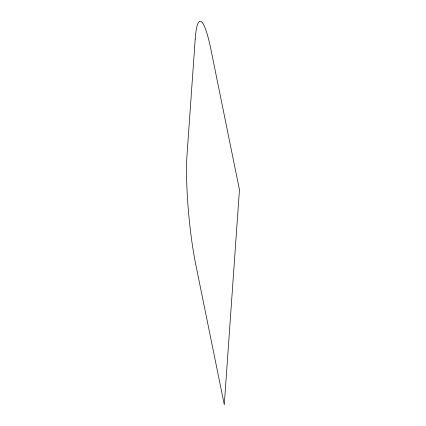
<?xml version="1.0" encoding="UTF-8"?>
<svg xmlns="http://www.w3.org/2000/svg" width="426" height="426" viewBox="0 0 426 426"><rect width="100%" height="100%" fill="white"/><g stroke="black" fill="none" stroke-linecap="round" stroke-linejoin="round"><path stroke-width="0.64" d="M195.204 39.07L187.03 154.787A78.256 10.437 84.6 0 0 195.752 264.477L224.284 404.7L239.46 189.799L210.934 49.576A78.256 10.437 84.6 0 0 195.204 39.07"/></g></svg>
